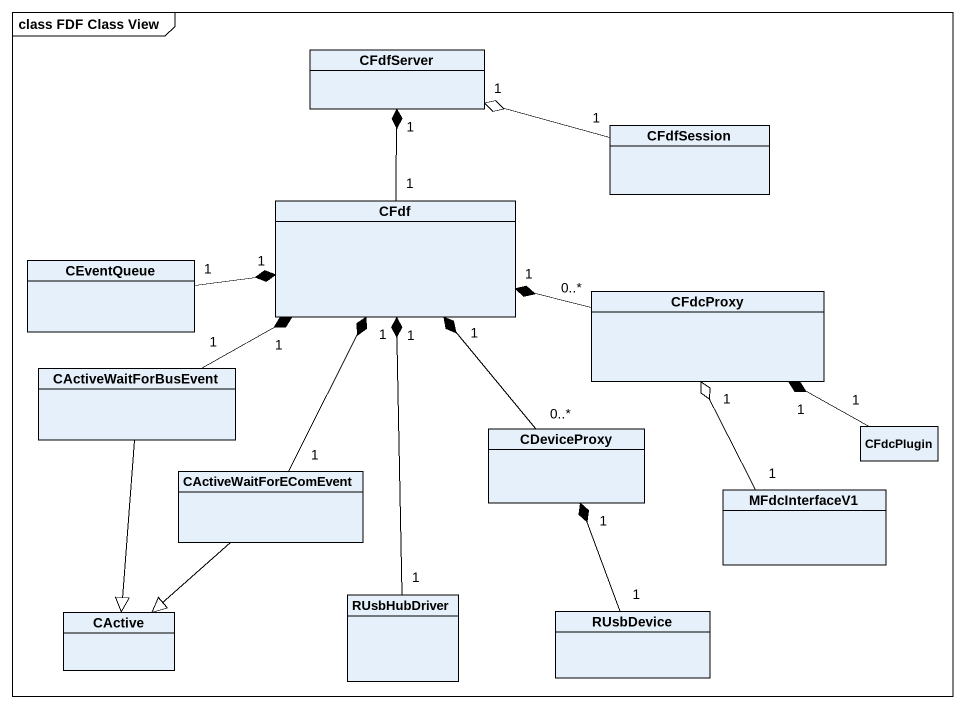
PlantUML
@startuml
mainframe class FDF Class View
hide circle
hide empty members
class CFdfServer
class CFdfSession
class CFdf
class CEventQueue
class CFdcProxy
class CActiveWaitForBusEvent
class CDeviceProxy
class CFdcPlugin
class CActiveWaitForEComEvent
class MFdcInterfaceV1
class RUsbHubDriver
class CActive
class RUsbDevice
CFdfSession "1" -left-o "1" CFdfServer
CFdf "1" -up-* "1" CFdfServer
CEventQueue "1" -right-* "1" CFdf
CFdcProxy "0..*" -left-* "1" CFdf
CActiveWaitForBusEvent "1" -right-* "1" CFdf
CActiveWaitForBusEvent --|> CActive
CDeviceProxy "0..*" -up-* "1" CFdf
CFdcPlugin "1" -left-* "1" CFdcProxy
CActiveWaitForEComEvent "1" -up-* "1" CFdf
CActiveWaitForEComEvent --|> CActive
MFdcInterfaceV1 "1" -up-o "1" CFdcProxy
RUsbHubDriver "1" -up-* "1" CFdf
RUsbDevice "1" -up-* "1" CDeviceProxy
@enduml
